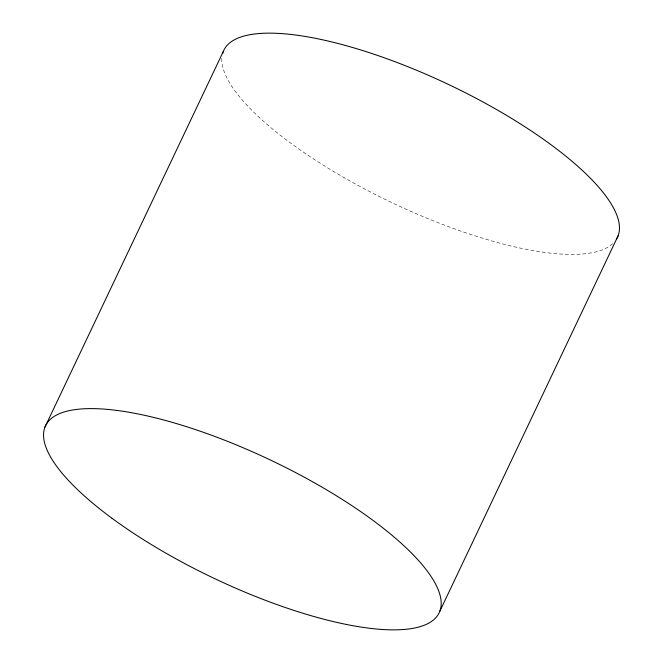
<?xml version="1.0" encoding="UTF-8"?>
<svg xmlns="http://www.w3.org/2000/svg" width="663" height="663" viewBox="0 0 663 663"><rect width="100%" height="100%" fill="white"/><g stroke="black" fill="none" stroke-linecap="round" stroke-linejoin="round"><path stroke-width="0.5" stroke-dasharray="3.31 2.49" d="M612.678 243.669A217.903 65.529 25.4 0 1 392.72 203.052A217.903 65.529 25.4 0 1 221.84 58.22"/><path stroke-width="0.99" d="M44.935 427.113L223.224 51.648M439.776 611.352L618.065 235.887M222.627 53.438A217.903 65.529 25.4 0 1 447.152 83.828A217.903 65.529 25.4 0 1 616.383 239.235M112.08 518.333A217.903 65.529 25.4 0 0 437.588 615.488A217.903 65.529 25.4 0 0 177.411 423.872A217.903 65.529 25.4 0 0 112.08 518.333"/></g></svg>
